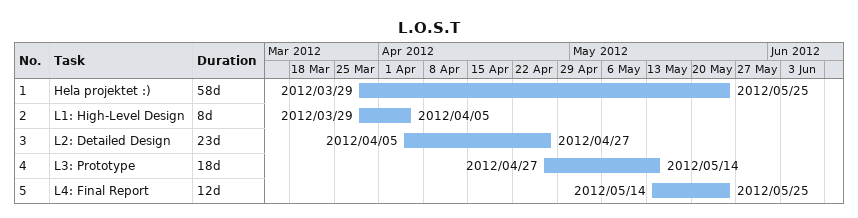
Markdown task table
L.O.S.T

| ID | Task | Duration | Start | Finish |
|---|---|---|---|---|
| 1 | Hela projektet :) | 58d | 2012-03-29 | 2012-05-25 |
| 2 | L1: High-Level Design | 8d | 2012-03-29 | 2012-04-05 |
| 3 | L2: Detailed Design | 23d | 2012-04-05 | 2012-04-27 |
| 4 | L3: Prototype | 18d | 2012-04-27 | 2012-05-14 |
| 5 | L4: Final Report | 12d | 2012-05-14 | 2012-05-25 |
